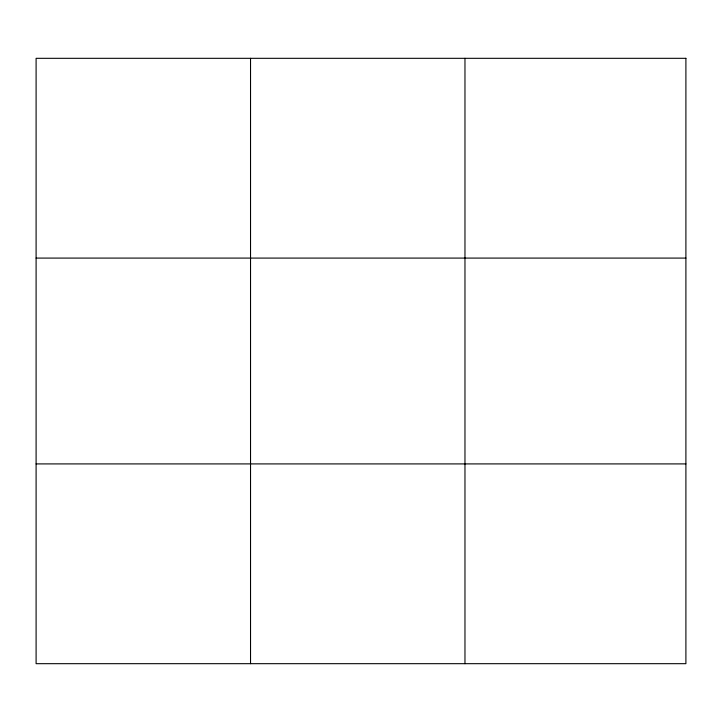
<?xml version="1.0" encoding="UTF-8"?>
<svg xmlns="http://www.w3.org/2000/svg" width="722" height="722" viewBox="0 0 722 722"><rect width="100%" height="100%" fill="white"/><g stroke="black" fill="none" stroke-linecap="round" stroke-linejoin="round"><path stroke-width="1.08" d="M250.534 663.68L250.534 58.32M464.968 663.68L464.968 58.32M36.1 258.088L685.9 258.088M36.1 463.912L685.9 463.912M685.9 58.32L685.9 663.68L36.1 663.68L36.1 58.32L685.9 58.32"/></g></svg>
